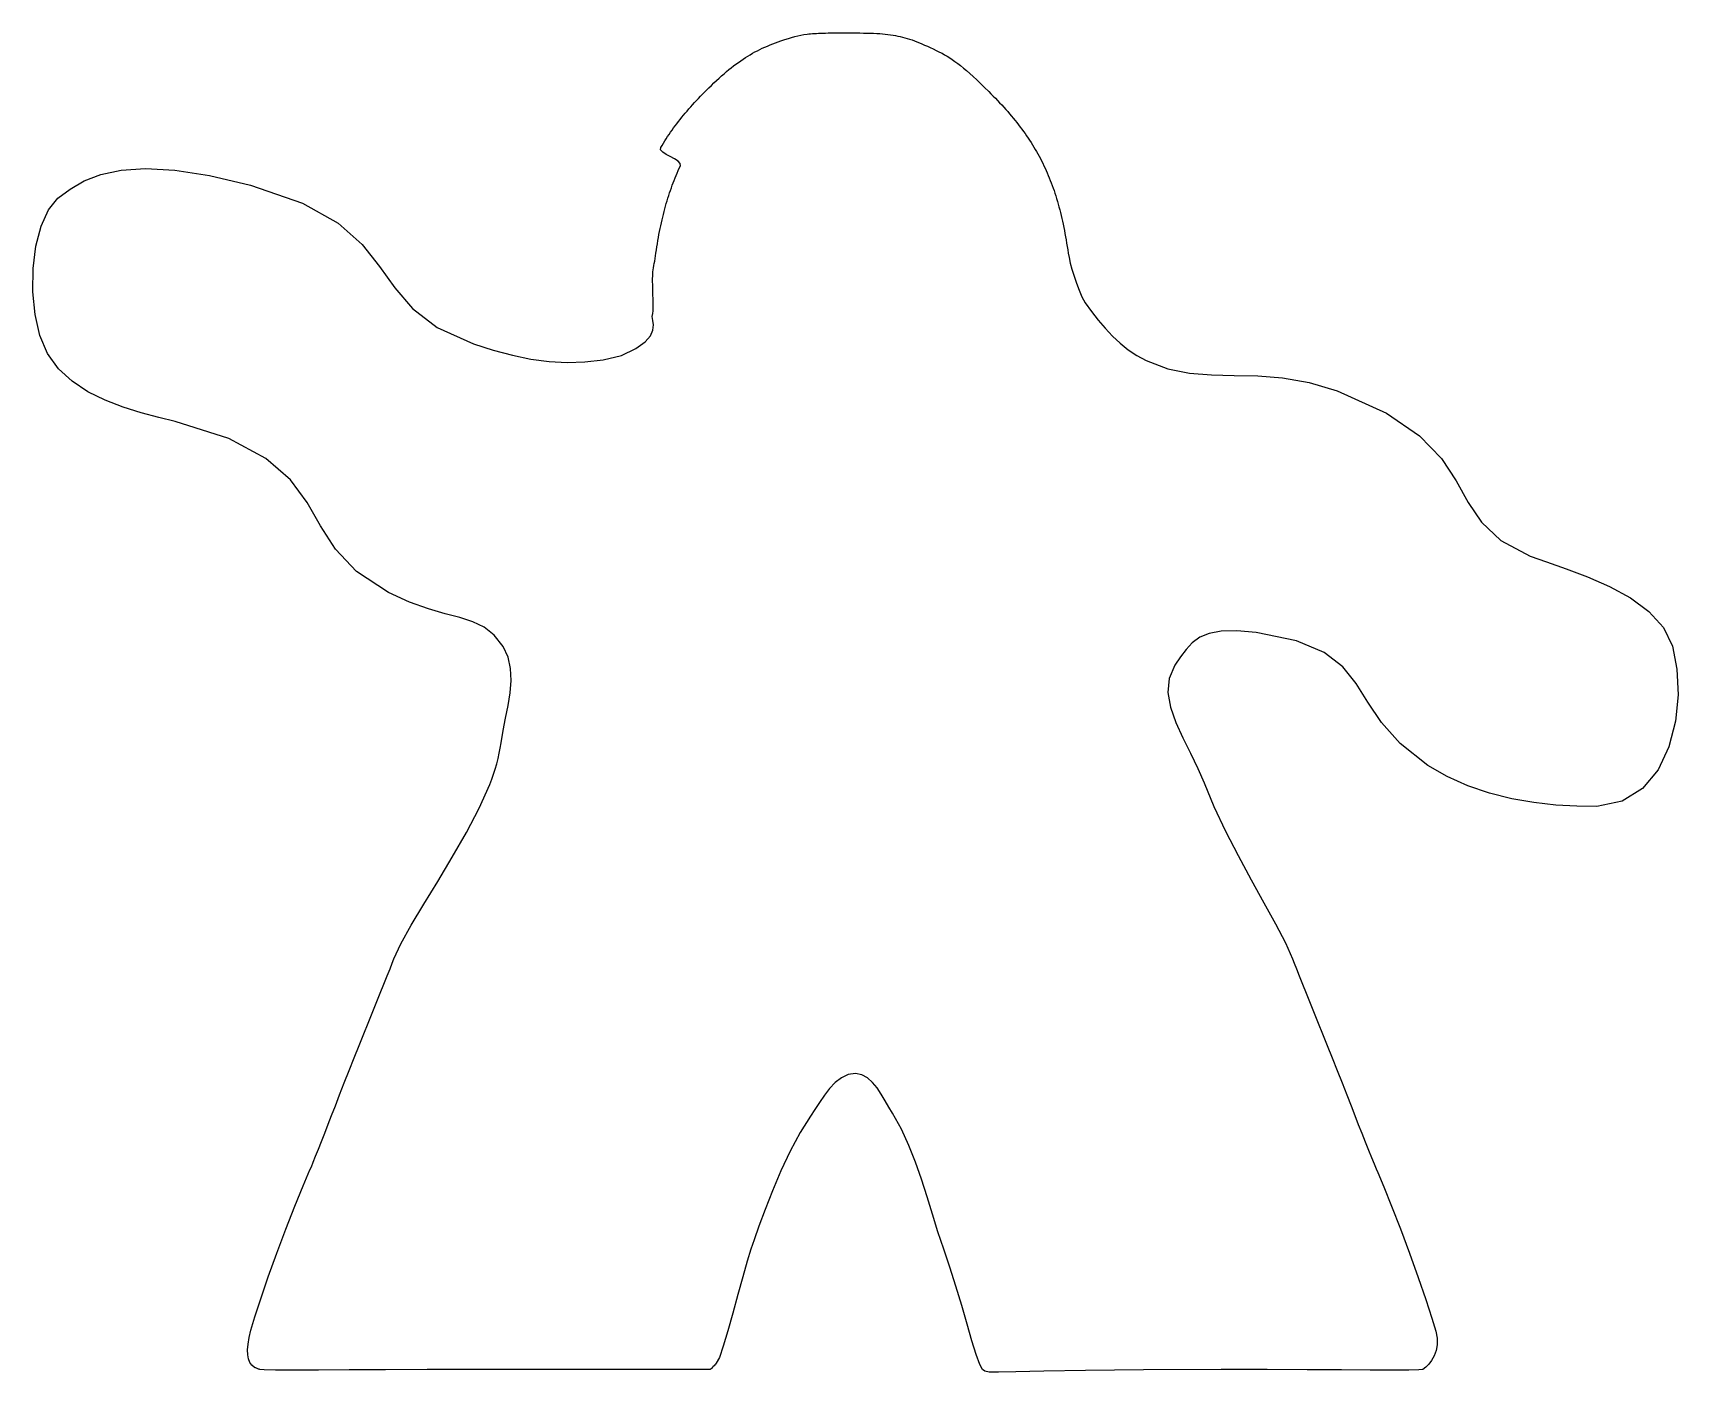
# Model space of a CAD drawing. Extents: x -19 to 189, y 0 to 169.
import ezdxf

# ---------------------------------------------------------------- set-up
doc = ezdxf.new("R2010")
doc.units = 0
doc.layers.get('0').update_dxf_attribs({"linetype": 'CONTINUOUS'})

msp = doc.modelspace()

# ---------------------------------------------------------------- linework, layer by layer
at = {"color": 7}
msp.add_lwpolyline([(9.457172, 0.277172), (9.123926, 0.553119), (8.870137, 0.9095), (8.695353, 1.350883), (8.599121, 1.881844), (8.580989, 2.506951), (8.640505, 3.230777), (8.777218, 4.057893), (8.990674, 4.99287), (9.475802, 6.655895), (10.233363, 8.957802), (11.191132, 11.702838), (12.276882, 14.695249), (13.418388, 17.739286), (14.543423, 20.639193), (15.579762, 23.199222), (16.455178, 25.223621), (16.627086, 25.618686), (16.870035, 26.202992), (17.172805, 26.94832), (17.524171, 27.826459), (17.912912, 28.809191), (18.327804, 29.868299), (18.757626, 30.97557), (19.191155, 32.102787), (19.662752, 33.32721), (20.20166, 34.713069), (20.789009, 36.212616), (21.405929, 37.7781), (22.03355, 39.361777), (22.653002, 40.915894), (23.245413, 42.392703), (23.791915, 43.744454), (24.311035, 45.024204), (24.824985, 46.294654), (25.320396, 47.522519), (25.7839, 48.674525), (26.202127, 49.717391), (26.561706, 50.617834), (26.849271, 51.342578), (27.051449, 51.858344), (27.944426, 53.777695), (29.241366, 56.106126), (30.829202, 58.758632), (32.59487, 61.6502), (34.425302, 64.695827), (36.207432, 67.810499), (37.828196, 70.909212), (39.174525, 73.906957), (39.418535, 74.543309), (39.643192, 75.187699), (39.848379, 75.839201), (40.033979, 76.4969), (40.199876, 77.159874), (40.345952, 77.827201), (40.472087, 78.497962), (40.578166, 79.171234), (40.841374, 80.704052), (41.161644, 82.2784), (41.477694, 83.871573), (41.728241, 85.460882), (41.851998, 87.023633), (41.787677, 88.537124), (41.473995, 89.978664), (40.849671, 91.325557), (39.7291, 92.760665), (38.4592, 93.753879), (37.01593, 94.442822), (35.375238, 94.965118), (33.513082, 95.458394), (31.405409, 96.060271), (29.028173, 96.908377), (26.357329, 98.140335), (22.348987, 100.792685), (19.691156, 103.620946), (17.800083, 106.544031), (16.092017, 109.480861), (13.983206, 112.350352), (10.889896, 115.071422), (6.228336, 117.56299), (-0.585227, 119.743969), (-2.64341, 120.253591), (-4.856267, 120.843524), (-7.139776, 121.55379), (-9.409915, 122.424404), (-11.582664, 123.495385), (-13.574001, 124.806747), (-15.299905, 126.398509), (-16.676355, 128.310693), (-17.637283, 130.583951), (-18.250759, 133.243593), (-18.53008, 136.121989), (-18.488541, 139.051514), (-18.139439, 141.86454), (-17.49607, 144.393441), (-16.571729, 146.470589), (-15.379713, 147.928359), (-13.843581, 149.07982), (-12.060395, 150.10171), (-9.938701, 150.923591), (-7.38704, 151.475029), (-4.313958, 151.685589), (-0.627998, 151.484835), (3.762296, 150.802332), (8.94838, 149.567645), (15.497024, 147.288282), (20.006096, 144.756462), (23.062482, 142.066563), (25.253072, 139.312965), (27.164752, 136.590043), (29.38441, 133.992175), (32.498937, 131.613738), (37.09522, 129.549112), (39.606071, 128.749245), (42.019513, 128.099397), (44.35961, 127.612058), (46.650417, 127.299733), (48.916002, 127.174919), (51.180417, 127.250113), (53.467727, 127.537813), (55.801992, 128.05052), (57.609163, 128.936186), (58.786162, 129.773773), (59.46046, 130.555839), (59.759529, 131.27495), (59.810843, 131.923671), (59.741871, 132.494568), (59.680086, 132.980205), (59.752962, 133.373143), (59.77959, 133.686793), (59.783268, 134.273023), (59.771705, 135.044707), (59.752655, 135.914712), (59.733817, 136.795915), (59.722916, 137.601179), (59.727705, 138.243384), (59.755891, 138.635396), (59.798743, 138.879879), (59.842455, 139.137898), (59.887159, 139.409921), (59.932985, 139.696415), (59.980057, 139.997847), (60.02851, 140.314688), (60.078469, 140.647401), (60.130065, 140.996461), (60.1903, 141.397882), (60.252543, 141.794878), (60.316826, 142.187517), (60.383184, 142.575876), (60.451656, 142.960025), (60.522273, 143.340037), (60.595068, 143.715986), (60.67008, 144.087944), (60.747338, 144.455983), (60.826872, 144.820178), (60.908718, 145.180601), (60.992914, 145.537324), (61.079491, 145.890421), (61.168486, 146.239964), (61.259934, 146.586025), (61.353869, 146.928678), (61.450328, 147.267997), (61.549346, 147.604052), (61.650956, 147.936915), (61.755189, 148.266661), (61.862083, 148.593362), (61.971671, 148.91709), (62.083981, 149.237919), (62.199054, 149.555921), (62.31692, 149.871171), (62.437618, 150.18374), (62.561178, 150.493701), (62.687636, 150.801127), (62.817031, 151.10609), (62.949388, 151.408663), (63.084752, 151.708919), (63.22315, 152.006931), (63.205449, 152.302772), (62.930407, 152.596513), (62.484873, 152.888229), (61.95569, 153.177991), (61.42972, 153.465873), (60.993803, 153.751948), (60.734799, 154.036288), (60.739562, 154.318966), (60.906826, 154.600055), (61.077467, 154.879628), (61.251523, 155.157756), (61.429024, 155.434513), (61.610007, 155.709973), (61.794503, 155.984207), (61.982553, 156.257288), (62.174186, 156.52929), (62.369438, 156.800284), (62.568343, 157.070345), (62.770935, 157.339543), (62.977249, 157.607953), (63.187318, 157.875647), (63.401178, 158.142697), (63.618858, 158.409177), (63.840399, 158.675159), (64.065837, 158.94072), (64.295202, 159.205928), (64.528533, 159.470854), (64.765856, 159.735573), (65.007212, 160.000157), (65.252631, 160.26468), (65.502149, 160.529216), (65.755797, 160.793836), (66.112056, 161.160026), (66.460872, 161.513301), (66.802746, 161.854006), (67.138171, 162.182481), (67.467649, 162.499069), (67.791668, 162.804111), (68.110734, 163.09795), (68.425337, 163.380927), (68.735971, 163.653381), (69.043134, 163.915659), (69.347326, 164.168103), (69.64904, 164.411055), (69.948774, 164.644855), (70.247025, 164.869845), (70.54429, 165.086367), (70.841062, 165.294761), (71.137835, 165.495368), (71.435105, 165.688535), (71.733375, 165.874603), (72.033137, 166.053913), (72.334889, 166.226808), (72.639126, 166.393629), (72.946349, 166.554717), (73.257052, 166.710415), (73.571721, 166.861059), (73.890862, 167.006999), (74.214966, 167.148575), (74.544533, 167.28613), (74.880059, 167.420004), (75.222041, 167.550539), (75.570976, 167.678076), (75.92736, 167.802958), (76.412727, 167.967668), (76.857949, 168.113351), (77.272734, 168.241166), (77.666791, 168.352272), (78.049826, 168.447829), (78.431548, 168.528996), (78.821668, 168.596932), (79.229889, 168.652795), (79.443812, 168.676561), (79.665906, 168.697743), (79.897377, 168.716487), (80.139444, 168.732937), (80.393315, 168.747239), (80.660205, 168.759537), (80.941328, 168.769977), (81.237891, 168.778702), (81.551126, 168.785858), (81.882233, 168.79159), (82.232425, 168.796042), (82.602919, 168.799359), (82.994928, 168.801687), (83.409662, 168.80317), (83.848339, 168.803954), (84.312178, 168.804183), (84.85795, 168.8034), (85.377271, 168.800849), (85.871616, 168.796223), (86.342455, 168.789219), (86.791255, 168.77953), (87.219486, 168.766851), (87.628622, 168.750877), (88.020128, 168.731303), (88.395477, 168.707823), (88.756141, 168.680132), (89.103586, 168.647923), (89.43929, 168.610893), (89.764722, 168.568735), (90.081349, 168.521144), (90.390647, 168.467815), (90.694087, 168.408443), (90.993137, 168.342721), (91.289267, 168.270345), (91.583947, 168.19101), (91.87865, 168.104409), (92.174843, 168.010238), (92.474, 167.908191), (92.77759, 167.797964), (93.087084, 167.679251), (93.403944, 167.551748), (93.729654, 167.415147), (94.065677, 167.269143), (94.413491, 167.113429), (94.774565, 166.947703), (95.150368, 166.771657), (95.54237, 166.584988), (95.952045, 166.387391), (96.27367, 166.22558), (96.593165, 166.05258), (96.912888, 165.866499), (97.235193, 165.665444), (97.562429, 165.447522), (97.896958, 165.210841), (98.241128, 164.953507), (98.597297, 164.673629), (98.967817, 164.369313), (99.355045, 164.038666), (99.761331, 163.679795), (100.189033, 163.290808), (100.640504, 162.869813), (101.118098, 162.414916), (101.624172, 161.924224), (102.161075, 161.395847), (102.447283, 161.110415), (102.728231, 160.826273), (103.003972, 160.543305), (103.274561, 160.261399), (103.540057, 159.980441), (103.800513, 159.700318), (104.055987, 159.420915), (104.306529, 159.14212), (104.552205, 158.863816), (104.793071, 158.585894), (105.02918, 158.308241), (105.260587, 158.030742), (105.487348, 157.753284), (105.709519, 157.475753), (105.927152, 157.198034), (106.140303, 156.920015), (106.34903, 156.64158), (106.553386, 156.362617), (106.753432, 156.083013), (106.949221, 155.802654), (107.140809, 155.521428), (107.328256, 155.239219), (107.511617, 154.955915), (107.690946, 154.671403), (107.866296, 154.385571), (108.037725, 154.098302), (108.205283, 153.809483), (108.369034, 153.518999), (108.52903, 153.226739), (108.68533, 152.932588), (108.837987, 152.636434), (108.987061, 152.338164), (109.132605, 152.037664), (109.274676, 151.73482), (109.413331, 151.429519), (109.548623, 151.121646), (109.68061, 150.811089), (109.809346, 150.497734), (109.934894, 150.181467), (110.0573, 149.862175), (110.176622, 149.539746), (110.292915, 149.214065), (110.406233, 148.885016), (110.516633, 148.552488), (110.62417, 148.216366), (110.728906, 147.876538), (110.830892, 147.53289), (110.930187, 147.185309), (111.026848, 146.833679), (111.120931, 146.47789), (111.21249, 146.117829), (111.30158, 145.75338), (111.388258, 145.384432), (111.47258, 145.010869), (111.554601, 144.632577), (111.634376, 144.249444), (111.711962, 143.861354), (111.787416, 143.468196), (111.860793, 143.069856), (111.932149, 142.666222), (112.001538, 142.257179), (112.069017, 141.842612), (112.134642, 141.422411), (112.198468, 140.996458), (112.300832, 140.432287), (112.460916, 139.738203), (112.673104, 138.947565), (112.931784, 138.093738), (113.231345, 137.210091), (113.566173, 136.329981), (113.930658, 135.486772), (114.319182, 134.713834), (115.121965, 133.600867), (115.962155, 132.525373), (116.844159, 131.497477), (117.772378, 130.527303), (118.751215, 129.624979), (119.785074, 128.800625), (120.878359, 128.064371), (122.035469, 127.426339), (124.76657, 126.380552), (127.503383, 125.828748), (130.283855, 125.604942), (133.14594, 125.543146), (136.127583, 125.477371), (139.266732, 125.241632), (142.601336, 124.669944), (146.169343, 123.596315), (152.368795, 120.788909), (156.572141, 117.916248), (159.327006, 115.039542), (161.181005, 112.220005), (162.681761, 109.518842), (164.376891, 106.997265), (166.814018, 104.716482), (170.540762, 102.737706), (172.5838, 101.99088), (175.055482, 101.12734), (177.770171, 100.108896), (180.542218, 98.897353), (183.185991, 97.454524), (185.515843, 95.742218), (187.346132, 93.72224), (188.49122, 91.356402), (189.065466, 88.442001), (189.206068, 85.210356), (188.877459, 81.875262), (188.044074, 78.65051), (186.670349, 75.749891), (184.720719, 73.387193), (182.159622, 71.776212), (178.951493, 71.130734), (176.432467, 71.135047), (173.764101, 71.285592), (170.999478, 71.60092), (168.191675, 72.099577), (165.39377, 72.800107), (162.65884, 73.721053), (160.039971, 74.880959), (157.590233, 76.298369), (154.103858, 79.052962), (151.737639, 81.730339), (150.042811, 84.275189), (148.570617, 86.632201), (146.872288, 88.746065), (144.499065, 90.561475), (141.002189, 92.02312), (135.932892, 93.075689), (133.47967, 93.306254), (131.529537, 93.263061), (129.998168, 92.976388), (128.801246, 92.476518), (127.854453, 91.793732), (127.073464, 90.958318), (126.373961, 90.000553), (125.671625, 88.950721), (124.937726, 87.292939), (124.793177, 85.515246), (125.113756, 83.648934), (125.775246, 81.725294), (126.653428, 79.775624), (127.624086, 77.831217), (128.563002, 75.923365), (129.345955, 74.08336), (130.574156, 71.093862), (132.040043, 68.009849), (133.648757, 64.908771), (135.305435, 61.868087), (136.915221, 58.965251), (138.383251, 56.277714), (139.614664, 53.88293), (140.514599, 51.85836), (140.716677, 51.342594), (141.003951, 50.61785), (141.363076, 49.717407), (141.780699, 48.674541), (142.243474, 47.522535), (142.738052, 46.29467), (143.251079, 45.02422), (143.769212, 43.74447), (144.315148, 42.392719), (144.907863, 40.91591), (145.528419, 39.361793), (146.157881, 37.778116), (146.777308, 36.212632), (147.367768, 34.713085), (147.910322, 33.327226), (148.386033, 32.102803), (148.827075, 30.968384), (149.270252, 29.840478), (149.703594, 28.748744), (150.115135, 27.722846), (150.492905, 26.792447), (150.824935, 25.987208), (151.099261, 25.336791), (151.303911, 24.87086), (152.067025, 23.082586), (153.037611, 20.640701), (154.133518, 17.770049), (155.272587, 14.69548), (156.372666, 11.641831), (157.3516, 8.833951), (158.127237, 6.496685), (158.617417, 4.854874), (158.772561, 3.964263), (158.770444, 3.144819), (158.637848, 2.401496), (158.40162, 1.739246), (158.088589, 1.163024), (157.725581, 0.677775), (157.339422, 0.288457), (156.956937, 0.000019), (156.471228, -0.041688), (155.193921, -0.060526), (153.135547, -0.061849), (150.306635, -0.05108), (146.717721, -0.033592), (142.37933, -0.014753), (137.301994, 0.000037), (131.496245, 0.005408), (121.717356, -0.025749), (114.381963, -0.098436), (109.127769, -0.187529), (105.592478, -0.267912), (103.413793, -0.314468), (102.229423, -0.302085), (101.677068, -0.205632), (101.394437, 0.000003), (101.03431, 0.651748), (100.576928, 1.90953), (100.034767, 3.649168), (99.420307, 5.746477), (98.746022, 8.077277), (98.024386, 10.517389), (97.267884, 12.942628), (96.488986, 15.228813), (95.741236, 17.418016), (95.046326, 19.624768), (94.368948, 21.833591), (93.673795, 24.029014), (92.925561, 26.195552), (92.088946, 28.31773), (91.128638, 30.38007), (90.009334, 32.367093), (89.554876, 33.136329), (89.088862, 33.957863), (88.598327, 34.785046), (88.070304, 35.571221), (87.491827, 36.269734), (86.849929, 36.833929), (86.131643, 37.217157), (85.324005, 37.372758), (84.394035, 37.252106), (83.549744, 36.866282), (82.779701, 36.269231), (82.072475, 35.514899), (81.416641, 34.657226), (80.800768, 33.750157), (80.213428, 32.847637), (79.64319, 32.003608), (78.334489, 29.94138), (77.083555, 27.59347), (75.914393, 25.097772), (74.851014, 22.592183), (73.917418, 20.214601), (73.137615, 18.102913), (72.535611, 16.39502), (72.135413, 15.228813), (71.661472, 13.708758), (71.101053, 11.724418), (70.486886, 9.467318), (69.851712, 7.128981), (69.228266, 4.900933), (68.649284, 2.974697), (68.147504, 1.541796), (67.755659, 0.793758), (67.661028, 0.694539), (67.566394, 0.59532), (67.471764, 0.496102), (67.377133, 0.396883), (67.282502, 0.297664), (67.187868, 0.198445), (67.093237, 0.099227), (66.998607, 0.000008), (63.263084, 0.000802), (59.527559, 0.001595), (55.792037, 0.002389), (52.056514, 0.003183), (48.320992, 0.003977), (44.585467, 0.00477), (40.849944, 0.005564), (37.114422, 0.006358), (31.244651, 0.000934), (25.99382, -0.013883), (21.408834, -0.032721), (17.536596, -0.05021), (14.424009, -0.060952), (12.117976, -0.059629), (10.665401, -0.040791), (10.113187, 0.000918), (10.031188, 0.035565), (9.949189, 0.070212), (9.867189, 0.104862), (9.78519, 0.139509), (9.703191, 0.174157), (9.621192, 0.208807), (9.539193, 0.243454)], close=True, dxfattribs=at)

doc.saveas('drawing.dxf')
